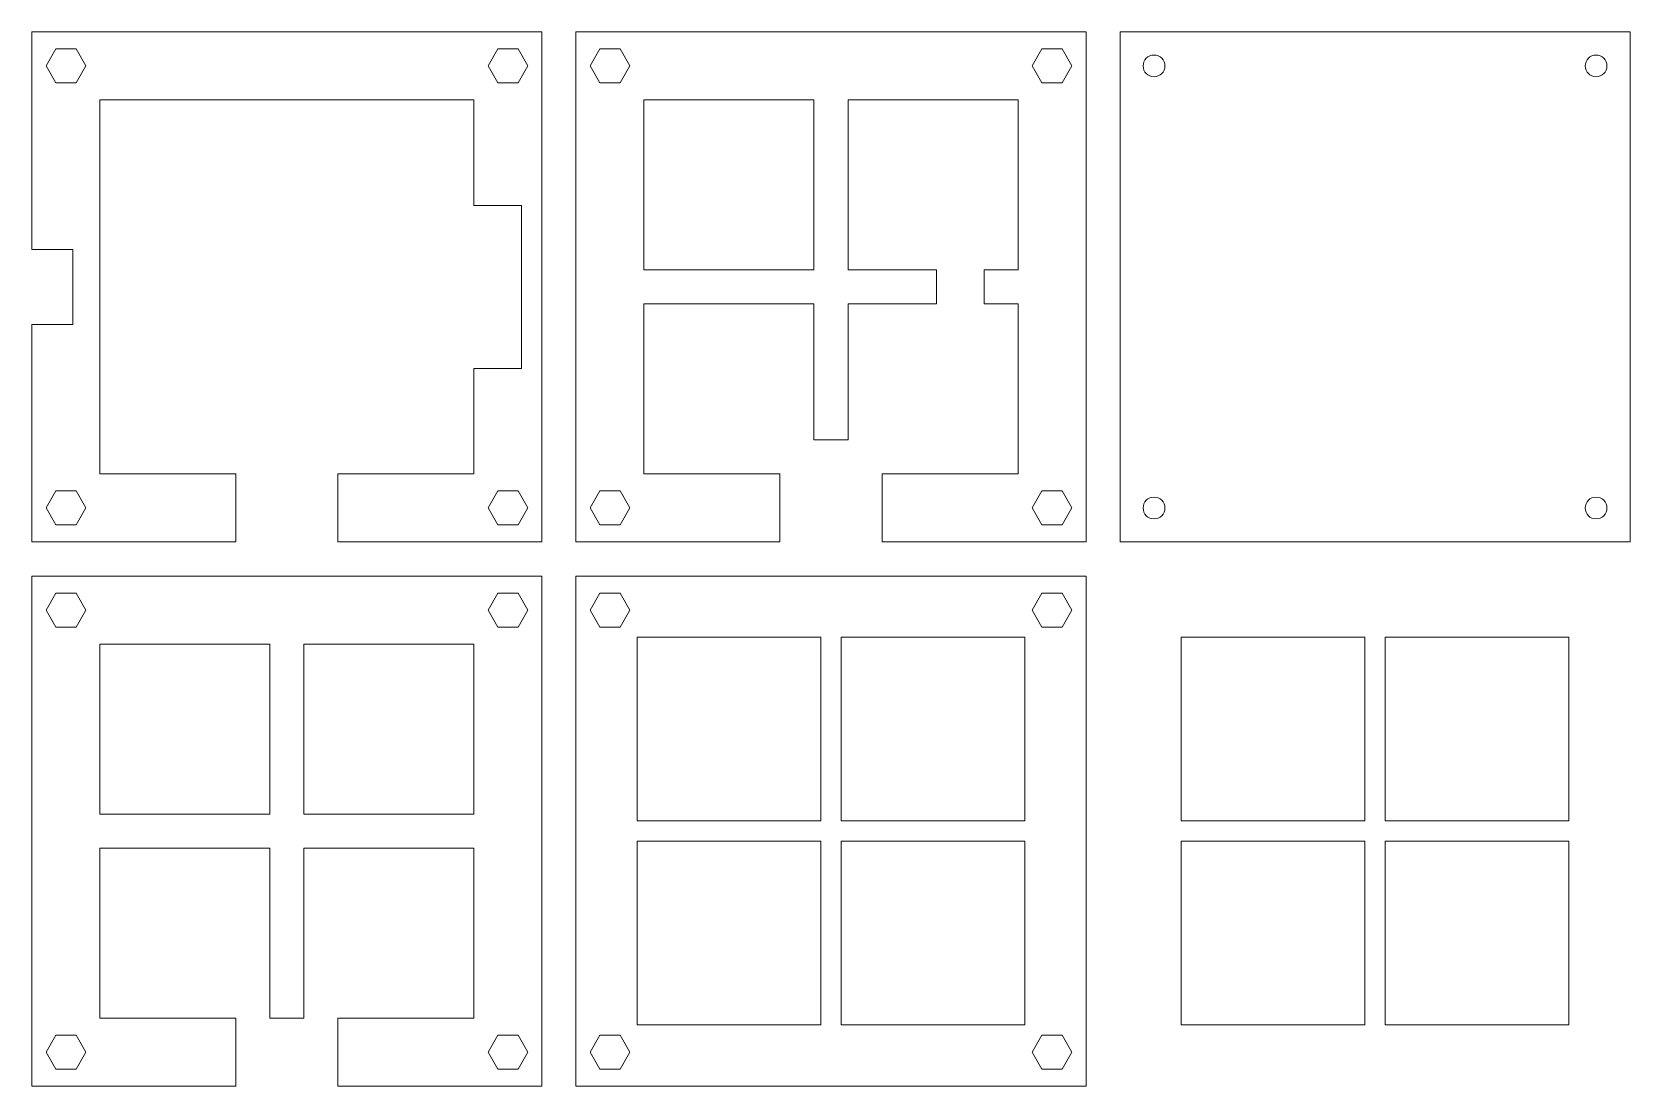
# Model space of a CAD drawing. Header units: millimetres. Extents: x 0 to 235, y 0 to 155.
import ezdxf

# ---------------------------------------------------------------- set-up
doc = ezdxf.new("R2010")
doc.units = ezdxf.units.MM
doc.layers.get('0').update_dxf_attribs({"linetype": 'CONTINUOUS', "lineweight": 0})

msp = doc.modelspace()

# ---------------------------------------------------------------- linework, layer by layer
for p, q in [((75, 155), (0, 155)), ((0, 155), (0, 123)), ((75, 80), (75, 155)), ((155, 155), (80, 155)), ((80, 155), (80, 80)), ((155, 80), (155, 155)), ((235, 155), (160, 155)), ((160, 155), (160, 80)), ((235, 80), (235, 155)), ((3.5, 152.5), (2.1, 150)), ((6.5, 152.5), (3.5, 152.5)), ((6.5, 152.5), (7.9, 150)), ((68.5, 152.5), (67.1, 150)), ((71.5, 152.5), (68.5, 152.5)), ((71.5, 152.5), (72.9, 150)), ((83.5, 152.5), (82.1, 150)), ((86.5, 152.5), (83.5, 152.5)), ((86.5, 152.5), (87.9, 150)), ((148.5, 152.5), (147.1, 150)), ((151.5, 152.5), (148.5, 152.5)), ((151.5, 152.5), (152.9, 150)), ((2.1, 150), (3.5, 147.5)), ((7.9, 150), (6.5, 147.5)), ((67.1, 150), (68.5, 147.5)), ((72.9, 150), (71.5, 147.5)), ((82.1, 150), (83.5, 147.5)), ((87.9, 150), (86.5, 147.5)), ((147.1, 150), (148.5, 147.5)), ((152.9, 150), (151.5, 147.5)), ((3.5, 147.5), (6.5, 147.5)), ((68.5, 147.5), (71.5, 147.5)), ((83.5, 147.5), (86.5, 147.5)), ((148.5, 147.5), (151.5, 147.5)), ((10, 145), (65, 145)), ((10, 145), (10, 90)), ((65, 145), (65, 129.5)), ((90, 120), (90, 145)), ((90, 145), (115, 145)), ((115, 145), (115, 120)), ((145, 145), (120, 145)), ((120, 145), (120, 120)), ((145, 120), (145, 145)), ((65, 129.5), (72, 129.5)), ((72, 129.5), (72, 105.5)), ((0, 123), (6, 123)), ((6, 123), (6, 112)), ((115, 120), (90, 120)), ((120, 120), (133, 120)), ((133, 120), (133, 115)), ((145, 120), (140, 120)), ((140, 120), (140, 115)), ((115, 115), (90, 115)), ((90, 115), (90, 90)), ((115, 115), (115, 95)), ((120, 115), (133, 115)), ((120, 115), (120, 95)), ((145, 115), (140, 115)), ((145, 115), (145, 90)), ((6, 112), (0, 112)), ((0, 112), (0, 80)), ((72, 105.5), (65, 105.5)), ((65, 105.5), (65, 90)), ((115, 95), (120, 95)), ((10, 90), (30, 90)), ((30, 90), (30, 80)), ((45, 80), (45, 90)), ((45, 90), (65, 90)), ((90, 90), (110, 90)), ((110, 90), (110, 80)), ((125, 80), (125, 90)), ((145, 90), (125, 90)), ((3.5, 87.5), (2.1, 85)), ((6.5, 87.5), (3.5, 87.5)), ((6.5, 87.5), (7.9, 85)), ((68.5, 87.5), (67.1, 85)), ((71.5, 87.5), (68.5, 87.5)), ((71.5, 87.5), (72.9, 85)), ((83.5, 87.5), (82.1, 85)), ((86.5, 87.5), (83.5, 87.5)), ((86.5, 87.5), (87.9, 85)), ((148.5, 87.5), (147.1, 85)), ((151.5, 87.5), (148.5, 87.5)), ((151.5, 87.5), (152.9, 85)), ((2.1, 85), (3.5, 82.5)), ((7.9, 85), (6.5, 82.5)), ((67.1, 85), (68.5, 82.5)), ((72.9, 85), (71.5, 82.5)), ((82.1, 85), (83.5, 82.5)), ((87.9, 85), (86.5, 82.5)), ((147.1, 85), (148.5, 82.5)), ((152.9, 85), (151.5, 82.5)), ((3.5, 82.5), (6.5, 82.5)), ((68.5, 82.5), (71.5, 82.5)), ((83.5, 82.5), (86.5, 82.5)), ((148.5, 82.5), (151.5, 82.5)), ((30, 80), (0, 80)), ((45, 80), (75, 80)), ((110, 80), (80, 80)), ((125, 80), (155, 80)), ((160, 80), (235, 80)), ((75, 75), (0, 75)), ((0, 75), (0, 0)), ((75, 0), (75, 75)), ((155, 75), (80, 75)), ((80, 75), (80, 0)), ((155, 0), (155, 75)), ((3.5, 72.5), (2.1, 70)), ((6.5, 72.5), (3.5, 72.5)), ((6.5, 72.5), (7.9, 70)), ((68.5, 72.5), (67.1, 70)), ((71.5, 72.5), (68.5, 72.5)), ((71.5, 72.5), (72.9, 70)), ((83.5, 72.5), (82.1, 70)), ((86.5, 72.5), (83.5, 72.5)), ((86.5, 72.5), (87.9, 70)), ((148.5, 72.5), (147.1, 70)), ((151.5, 72.5), (148.5, 72.5)), ((151.5, 72.5), (152.9, 70)), ((2.1, 70), (3.5, 67.5)), ((7.9, 70), (6.5, 67.5)), ((67.1, 70), (68.5, 67.5)), ((72.9, 70), (71.5, 67.5)), ((82.1, 70), (83.5, 67.5)), ((87.9, 70), (86.5, 67.5)), ((147.1, 70), (148.5, 67.5)), ((152.9, 70), (151.5, 67.5)), ((3.5, 67.5), (6.5, 67.5)), ((68.5, 67.5), (71.5, 67.5)), ((83.5, 67.5), (86.5, 67.5)), ((89, 66), (116, 66)), ((89, 39), (89, 66)), ((116, 66), (116, 39)), ((146, 66), (119, 66)), ((119, 66), (119, 39)), ((146, 39), (146, 66)), ((148.5, 67.5), (151.5, 67.5)), ((169, 66), (196, 66)), ((169, 39), (169, 66)), ((196, 66), (196, 39)), ((226, 66), (199, 66)), ((199, 66), (199, 39)), ((226, 39), (226, 66)), ((10, 40), (10, 65)), ((10, 65), (35, 65)), ((35, 65), (35, 40)), ((65, 65), (40, 65)), ((40, 65), (40, 40)), ((65, 40), (65, 65)), ((35, 40), (10, 40)), ((40, 40), (65, 40)), ((116, 39), (89, 39)), ((119, 39), (146, 39)), ((196, 39), (169, 39)), ((199, 39), (226, 39)), ((89, 9), (89, 36)), ((89, 36), (116, 36)), ((116, 36), (116, 9)), ((146, 36), (119, 36)), ((119, 36), (119, 9)), ((146, 9), (146, 36)), ((169, 9), (169, 36)), ((169, 36), (196, 36)), ((196, 36), (196, 9)), ((226, 36), (199, 36)), ((199, 36), (199, 9)), ((226, 9), (226, 36)), ((35, 35), (10, 35)), ((10, 35), (10, 10)), ((35, 10), (35, 35)), ((40, 10), (40, 35)), ((40, 35), (65, 35)), ((65, 35), (65, 10)), ((10, 10), (30, 10)), ((30, 10), (30, 0)), ((35, 10), (40, 10)), ((45, 0), (45, 10)), ((45, 10), (65, 10)), ((3.5, 7.5), (2.1, 5)), ((6.5, 7.5), (3.5, 7.5)), ((6.5, 7.5), (7.9, 5)), ((68.5, 7.5), (67.1, 5)), ((71.5, 7.5), (68.5, 7.5)), ((71.5, 7.5), (72.9, 5)), ((83.5, 7.5), (82.1, 5)), ((86.5, 7.5), (83.5, 7.5)), ((86.5, 7.5), (87.9, 5)), ((116, 9), (89, 9)), ((119, 9), (146, 9)), ((148.5, 7.5), (147.1, 5)), ((151.5, 7.5), (148.5, 7.5)), ((151.5, 7.5), (152.9, 5)), ((196, 9), (169, 9)), ((199, 9), (226, 9)), ((2.1, 5), (3.5, 2.5)), ((7.9, 5), (6.5, 2.5)), ((67.1, 5), (68.5, 2.5)), ((72.9, 5), (71.5, 2.5)), ((82.1, 5), (83.5, 2.5)), ((87.9, 5), (86.5, 2.5)), ((147.1, 5), (148.5, 2.5)), ((152.9, 5), (151.5, 2.5)), ((3.5, 2.5), (6.5, 2.5)), ((68.5, 2.5), (71.5, 2.5)), ((83.5, 2.5), (86.5, 2.5)), ((148.5, 2.5), (151.5, 2.5)), ((30, 0), (0, 0)), ((45, 0), (75, 0)), ((80, 0), (155, 0))]:
    msp.add_line(p, q)
for centre in [(165, 150), (230, 150), (165, 85), (230, 85)]:
    msp.add_circle(centre, 1.6)

doc.saveas('drawing.dxf')
